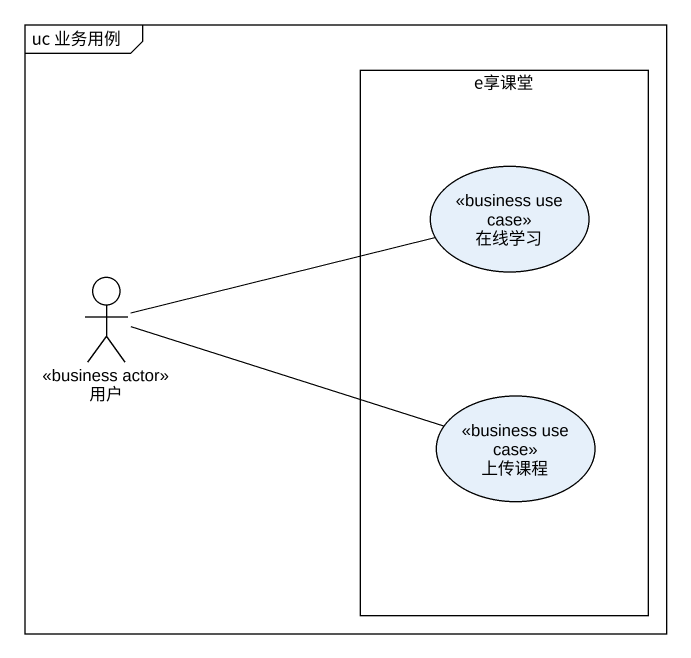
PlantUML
@startuml
mainframe uc 业务用例
rectangle e享课堂 {
  usecase 在线学习 <<business use case>>
  usecase 上传课程 <<business use case>>
}
actor 用户 <<business actor>>
用户 -right- 在线学习
用户 -right- 上传课程
@enduml
